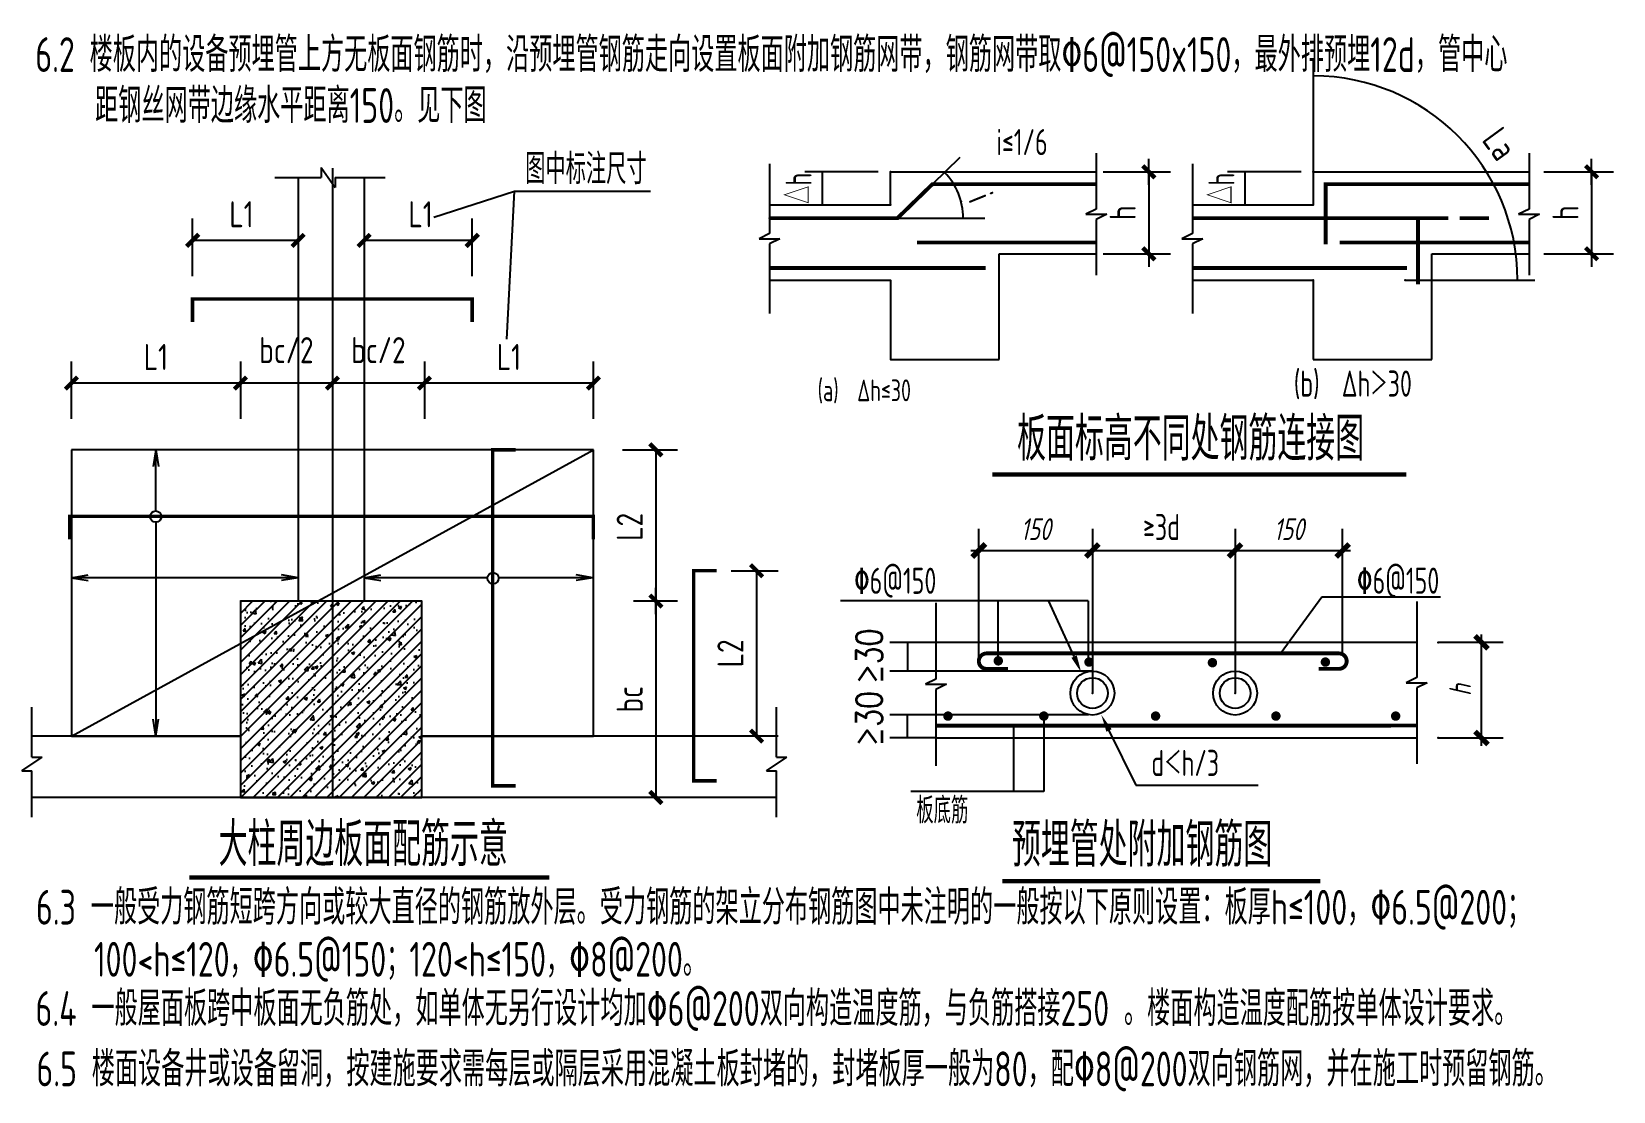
# Model space of a CAD drawing. Extents: x -2331248 to -1198620, y -977263 to -545844.
# Drawn here: x -2229393 to -2211209, y -747833 to -735652 of the extents above; entities that cross this region are included whole.
import ezdxf

# ---------------------------------------------------------------- set-up
doc = ezdxf.new("R2010")
doc.units = 0
doc.header["$LTSCALE"] = 1000
doc.header["$MEASUREMENT"] = 0
doc.linetypes.add('DASH', pattern=[0.35, 0.25, -0.1])
doc.layers.get('0').update_dxf_attribs({"linetype": 'CONTINUOUS'})
doc.layers.add('结-说明', color=7, linetype='CONTINUOUS')
doc.styles.add('_HZTXT', font='txt.shx', dxfattribs={"width": 0.8, "bigfont": 'hztxt.shx'})
doc.styles.add('DIM_FONT', font='tssdeng.shx', dxfattribs={"width": 0.8, "bigfont": 'tssdchn.shx'})
doc.styles.add('DIMZLJ', font='gbeitc.shx', dxfattribs={"width": 0.85, "bigfont": 'gbcbig.shx'})
doc.styles.add('SM1', font='tssdeng.shx', dxfattribs={"width": 0.7, "bigfont": 'tssdchn.shx'})
doc.styles.add('TSSD_REIN', font='Tssdeng.shx', dxfattribs={"width": 0.7, "bigfont": 'hztxt.shx'})

# ---------------------------------------------------------------- blocks, each defined once
blk = doc.blocks.new('_ARCHTICK')
at = {"color": 0, "linetype": 'ByBlock', "const_width": 0.4}
blk.add_lwpolyline([(-0.5, -0.5), (0.5, 0.5)], dxfattribs=at)
blk = doc.blocks.new('DIMB')
at = {"color": 0}
for q in [(-1, 0), (1, 0)]:
    blk.add_line((0, 0), q, dxfattribs=at)
at = {"color": 0, "const_width": 0.3}
blk.add_lwpolyline([(0.5, 0.5), (-0.5, -0.5)], dxfattribs=at)
blk = doc.blocks.new('_DIMX')
blk.add_line((-150, 0), (150, 0))
at = {"const_width": 50}
blk.add_lwpolyline([(-70, -70), (70, 70)], dxfattribs=at)

msp = doc.modelspace()

# ---------------------------------------------------------------- hatches: boundary and pattern name
at = {"layer": '结-说明', "linetype": 'ByBlock'}
h = msp.add_hatch(dxfattribs=at)
h.set_pattern_fill('AN31C', color=8, scale=500, style=0)
h.set_pattern_definition([(45, (-4194820.22, 53490.88), (-70.710678, 70.710678), []), (50, (-4194820.22, 53490.88), (358.63009, -31.376067), [37.5, -412.5]), (355, (-4194820.2, 53490.9), (-69.37567, 376.09607), [30, -330]), (100.4514, (-4194790.33, 53488.27), (289.25469, 344.71977), [31.870095, -350.571056]), (46.1842, (-4194820.2, 53590.9), (533.62052, -82.75951), [56.25, -618.75]), (96.6356, (-4194775.75, 53584), (467.33135, 487.05894), [47.80514, -525.8565]), (351.1842, (-4194820.2, 53590.9), (467.33097, 487.0593), [45, -495]), (21, (-4194770.22, 53565.88), (298.453526, -201.309445), [37.5, -412.5]), (326, (-4194770.2, 53565.9), (121.657666, 362.57502), [30, -330]), (71.4514, (-4194745.35, 53549.1), (420.111314, 161.26525), [31.870095, -350.571056]), (37.5, (-4194820.22, 53490.88), (6.079928, 166.446927), [0, -326, 0, -335, 0, -331.25]), (7.5, (-4194820.22, 53490.88), (131.534769, 197.205856), [0, -191, 0, -318.5, 0, -126.25]), (327.5, (-4194931.72, 53490.88), (266.911218, -11.277436), [0, -125, 0, -390, 0, -517.5]), (317.5, (-4194981.72, 53490.88), (291.593085, 50.05249), [0, -162.5, 0, -259, 0, -367.5])])
h.paths.add_polyline_path([(-2226993.2, -744455.4), (-2224907.3, -744455.4), (-2224907.3, -742196.8), (-2226993.2, -742196.8)])

# ---------------------------------------------------------------- linework, layer by layer
at = {"layer": '结-说明'}
for p, q in [((-2214659, -735960.8), (-2214659, -737644.1)), ((-2220909.7, -737172.3), (-2220909.7, -737971.7)), ((-2217153.7, -737048.8), (-2217153.7, -737690.9)), ((-2216048.8, -737172.3), (-2216048.8, -737971.7)), ((-2212177.8, -737048.8), (-2212177.8, -737690.9)), ((-2226595.7, -737327.8), (-2226062.5, -737327.8)), ((-2226329.1, -737327.8), (-2226329.1, -742196.8)), ((-2226062.5, -737211.9), (-2225905.2, -737444.9)), ((-2226062.5, -737211.9), (-2226062.5, -737327.8)), ((-2225905.2, -737327.8), (-2225905.2, -737444.9)), ((-2225905.2, -737327.8), (-2225330.2, -737327.8)), ((-2225571.4, -737327.8), (-2225571.4, -742196.8)), ((-2219519.8, -737644.1), (-2219519.8, -737262.2)), ((-2219519.8, -737262.2), (-2217153.7, -737262.2)), ((-2214659, -737262.2), (-2212177.8, -737262.2)), ((-2224770.8, -737783.9), (-2223841.2, -737486.5)), ((-2223929.5, -739185.5), (-2223841.2, -737486.5)), ((-2223841.2, -737486.5), (-2222276.8, -737486.5)), ((-2220909.7, -737644.1), (-2219519.8, -737644.1)), ((-2217153.7, -737690.9), (-2217273.7, -737750.9)), ((-2212177.8, -737690.9), (-2212297.8, -737750.9)), ((-2217273.7, -737750.9), (-2217033.7, -737750.9)), ((-2217033.7, -737750.9), (-2217153.7, -737810.9)), ((-2217153.7, -737810.9), (-2217153.7, -738452.9)), ((-2212297.8, -737750.9), (-2212057.8, -737750.9)), ((-2212057.8, -737750.9), (-2212177.8, -737810.9)), ((-2212177.8, -737810.9), (-2212177.8, -738452.9)), ((-2224327.8, -738051.2), (-2225571.4, -738051.2)), ((-2220909.7, -737971.7), (-2221029.7, -738031.7)), ((-2221029.7, -738031.7), (-2220789.7, -738031.7)), ((-2220789.7, -738031.7), (-2220909.7, -738091.7)), ((-2216048.8, -737971.7), (-2216168.8, -738031.7)), ((-2216168.8, -738031.7), (-2215928.8, -738031.7)), ((-2215928.8, -738031.7), (-2216048.8, -738091.7)), ((-2220909.7, -738091.7), (-2220909.7, -738891)), ((-2216048.8, -738091.7), (-2216048.8, -738891)), ((-2216048.8, -738509.1), (-2214659, -738509.1)), ((-2214659, -739419), (-2213295, -739419)), ((-2222934.7, -739691.7), (-2228935.6, -739691.7)), ((-2228935.6, -743748.7), (-2222934.7, -740458.4)), ((-2227964.4, -740458.4), (-2227996.2, -740650.7)), ((-2227964.4, -741154.3), (-2227964.4, -740458.4)), ((-2227964.4, -740458.4), (-2227932.6, -740650.7)), ((-2222217, -740458.4), (-2222217, -742195.8)), ((-2227964.4, -741291.8), (-2227964.4, -743748.7)), ((-2228935.6, -741928.7), (-2228743.2, -741896.9)), ((-2226329.1, -741928.7), (-2226521.4, -741896.9)), ((-2225571.4, -741928.7), (-2225379.1, -741896.9)), ((-2222939.4, -741928.7), (-2223131.7, -741896.9)), ((-2221059, -741847.7), (-2221059, -743748.7)), ((-2228935.6, -741928.7), (-2228743.2, -741960.4)), ((-2226329.1, -741928.7), (-2228935.6, -741928.7)), ((-2226329.1, -741928.7), (-2226521.4, -741960.4)), ((-2224160.1, -741928.7), (-2225571.4, -741928.7)), ((-2225571.4, -741928.7), (-2225379.1, -741960.4)), ((-2222939.4, -741928.7), (-2224024.1, -741928.7)), ((-2222939.4, -741928.7), (-2223131.7, -741960.4)), ((-2217248.3, -742193.2), (-2220095.2, -742193.2)), ((-2218996.8, -742217.7), (-2218996.8, -743093.6)), ((-2218279.6, -742860.9), (-2218279.6, -742193.2)), ((-2217408.5, -742835.6), (-2217697.5, -742197.7)), ((-2217248.3, -742193.2), (-2217248.3, -742875.4)), ((-2215026, -742788.3), (-2214561.2, -742149.7)), ((-2214561.2, -742149.7), (-2213194.3, -742149.7)), ((-2213469.2, -742203.5), (-2213469.2, -743075.8)), ((-2218996.8, -743093.6), (-2219116.8, -743153.6)), ((-2219116.8, -743153.6), (-2218876.8, -743153.6)), ((-2218876.8, -743153.6), (-2218996.8, -743213.6)), ((-2213469.2, -743075.8), (-2213589.2, -743135.8)), ((-2213589.2, -743135.8), (-2213349.2, -743135.8)), ((-2213349.2, -743135.8), (-2213469.2, -743195.8)), ((-2218996.8, -743213.6), (-2218996.8, -744089.5)), ((-2213469.2, -743195.8), (-2213469.2, -744068.2)), ((-2229390.5, -743991.7), (-2229390.5, -743416.6)), ((-2220829.5, -743991.7), (-2220829.5, -743416.6)), ((-2227964.4, -743748.7), (-2227996.2, -743556.4)), ((-2227964.4, -743748.7), (-2227932.6, -743556.4)), ((-2218105.3, -743629.7), (-2218105.3, -744384.9)), ((-2217756.1, -743546.5), (-2217756.1, -744384.9)), ((-2217007.2, -743684.1), (-2216697.6, -744312.3)), ((-2220809, -743748.7), (-2224907.3, -743748.7)), ((-2229506.4, -744148.9), (-2229273.4, -743991.7)), ((-2229390.5, -743991.7), (-2229273.4, -743991.7)), ((-2220945.4, -744148.9), (-2220712.4, -743991.7)), ((-2220829.5, -743991.7), (-2220712.4, -743991.7)), ((-2229506.4, -744148.9), (-2229390.5, -744148.9)), ((-2229390.5, -744682.2), (-2229390.5, -744148.9)), ((-2220945.4, -744148.9), (-2220829.5, -744148.9)), ((-2220829.5, -744682.2), (-2220829.5, -744148.9)), ((-2217756.1, -744384.9), (-2219285.1, -744384.9)), ((-2216697.6, -744312.3), (-2215293.6, -744312.3))]:
    msp.add_line(p, q, dxfattribs=at)
at = {"layer": '结-说明', "linetype": 'ByBlock'}
for p, q in [((-2219037.5, -737405.5), (-2218717.9, -737094.8)), ((-2219659.9, -737262.2), (-2220505, -737262.2)), ((-2220305, -737261.2), (-2220305, -737260.2)), ((-2220305, -737262.2), (-2220305, -737644.1)), ((-2214799.1, -737262.2), (-2215644.1, -737262.2)), ((-2215444.1, -737261.2), (-2215444.1, -737260.2)), ((-2215444.1, -737262.2), (-2215444.1, -737644.1)), ((-2220305, -737645.1), (-2220305, -737646.1)), ((-2216048.8, -737644.1), (-2214659, -737644.1)), ((-2215444.1, -737645.1), (-2215444.1, -737646.1)), ((-2219439.3, -737796.2), (-2218433.1, -737796.2)), ((-2214659, -738509.1), (-2214659, -739419)), ((-2213603.9, -738509.1), (-2212110.7, -738509.1))]:
    msp.add_line(p, q, dxfattribs=at)
at = {"layer": '结-说明', "ltscale": 5}
for p, q in [((-2225935.1, -737222.2), (-2225935.1, -744455.4)), ((-2227542.5, -738462.8), (-2227542.5, -737801.2)), ((-2224327.8, -738462.8), (-2224327.8, -737801.2)), ((-2226329.1, -738051.2), (-2227542.5, -738051.2)), ((-2228935.6, -740103.3), (-2228935.6, -739441.7)), ((-2226993.2, -739441.7), (-2226993.2, -740103.3)), ((-2224877.1, -739441.7), (-2224877.1, -740103.3)), ((-2222934.7, -740103.3), (-2222934.7, -739441.7)), ((-2222600.8, -740458.4), (-2221967, -740458.4)), ((-2221352.7, -741847.7), (-2220809, -741847.7)), ((-2221967, -742196.8), (-2222472.4, -742196.8)), ((-2222217, -742197.8), (-2222217, -744455.4)), ((-2226993.2, -743748.7), (-2229390.5, -743748.7)), ((-2220829.5, -744455.4), (-2229390.5, -744455.4))]:
    msp.add_line(p, q, dxfattribs=at)
at = {"layer": '结-说明', "color": 0, "linetype": 'ByBlock'}
for p, q in [((-2217072.6, -737262.2), (-2216299.6, -737262.2)), ((-2216549.6, -737263.2), (-2216549.6, -738204.8)), ((-2212009.1, -737262.2), (-2211208.8, -737262.2)), ((-2211458.8, -737263.2), (-2211458.8, -738204.8)), ((-2217072.6, -738205.8), (-2216299.6, -738205.8)), ((-2212009.1, -738205.8), (-2211208.8, -738205.8)), ((-2218503.6, -742887.7), (-2218503.6, -741366)), ((-2215557.3, -741366), (-2215557.3, -743255)), ((-2214322, -742809.3), (-2214322, -741366)), ((-2218593.6, -741616), (-2214232, -741616)), ((-2212724.8, -743860.5), (-2212724.8, -742581.8)), ((-2213469.2, -742671.8), (-2219525.4, -742671.8)), ((-2213223.4, -743770.5), (-2212474.8, -743770.5))]:
    msp.add_line(p, q, dxfattribs=at)
at = {"layer": '结-说明', "ltscale": 10}
for p, q in [((-2217197.6, -741366), (-2217197.6, -743255)), ((-2219325.4, -742670.8), (-2219325.4, -742669.8)), ((-2219325.4, -742671.8), (-2219325.4, -743002.7)), ((-2212474.8, -742671.8), (-2213223.4, -742671.8)), ((-2217197.6, -743002.7), (-2219525.4, -743002.7)), ((-2219325.4, -743003.7), (-2219325.4, -743004.7)), ((-2217243.6, -743503.1), (-2219525.4, -743503.1)), ((-2219325.4, -743502.1), (-2219325.4, -743501.1)), ((-2219325.4, -743770.5), (-2219325.4, -743503.1)), ((-2218989.8, -743770.5), (-2219525.4, -743770.5)), ((-2219325.4, -743771.5), (-2219325.4, -743772.5))]:
    msp.add_line(p, q, dxfattribs=at)
at = {"layer": '结-说明'}
for points, const_width in [([(-2220909.7, -737796.2), (-2219439.3, -737796.2), (-2219037.5, -737405.5), (-2217153.7, -737405.5)], 45), ([(-2212177.8, -737405.5), (-2214516.1, -737405.5), (-2214516.1, -738095.5)], 45), ([(-2216048.8, -737796.2), (-2213455.3, -737796.2), (-2213455.3, -738557.5)], 45), ([(-2213455.3, -737796.2), (-2213104.9, -737796.2)], 45), ([(-2212976, -737796.2), (-2212639.7, -737796.2)], 45), ([(-2227472.5, -737981.2), (-2227612.5, -738121.2)], 50), ([(-2226259.1, -737981.2), (-2226399.1, -738121.2)], 50), ([(-2226399.1, -738121.2), (-2226259.1, -737981.2)], 50), ([(-2225501.4, -737981.2), (-2225641.4, -738121.2)], 50), ([(-2225641.4, -738121.2), (-2225501.4, -737981.2)], 50), ([(-2224397.8, -738121.2), (-2224257.8, -737981.2)], 50), ([(-2219214.2, -738075.3), (-2217153.7, -738075.3)], 45), ([(-2214353.4, -738075.3), (-2212177.8, -738075.3)], 45), ([(-2218426.2, -738367.6), (-2220909.7, -738368.6)], 45), ([(-2213581.4, -738367.6), (-2216048.8, -738368.6)], 45), ([(-2227542.5, -738989.9), (-2227542.5, -738724.4), (-2225601.8, -738724.4)], 40.5), ([(-2224327.8, -738989.9), (-2224327.8, -738724.4), (-2226248.3, -738724.4)], 40), ([(-2228865.6, -739621.7), (-2229005.6, -739761.7)], 50), ([(-2227063.2, -739761.7), (-2226923.2, -739621.7)], 50), ([(-2226005.1, -739761.7), (-2225865.1, -739621.7)], 50), ([(-2225865.1, -739621.7), (-2226005.1, -739761.7)], 50), ([(-2224807.1, -739621.7), (-2224947.1, -739761.7)], 50), ([(-2223004.7, -739761.7), (-2222864.7, -739621.7)], 50), ([(-2223826.6, -740458.4), (-2224092.1, -740458.4), (-2224092.1, -743693.5)], 40.5), ([(-2222147, -740528.4), (-2222287, -740388.4)], 50), ([(-2218349.1, -740741.2), (-2213587.9, -740741.2)], 50), ([(-2228955.6, -741488.5), (-2228955.6, -741223), (-2225601.8, -741223)], 40.5), ([(-2222934.7, -741488.5), (-2222934.7, -741223), (-2226248.3, -741223)], 40.5), ([(-2221516.3, -741847.7), (-2221781.8, -741847.7), (-2221781.8, -743121.4)], 40.5), ([(-2220989, -741917.7), (-2221129, -741777.7)], 50), ([(-2221516.3, -744262.4), (-2221781.8, -744262.4), (-2221781.8, -742475)], 40.5), ([(-2223826.6, -744320.8), (-2224092.1, -744320.8), (-2224092.1, -743047.1)], 40.5), ([(-2221129, -743678.7), (-2220989, -743818.7)], 50), ([(-2213470.3, -743627.8), (-2218989.8, -743630)], 45), ([(-2222287, -744385.4), (-2222147, -744525.4)], 50), ([(-2227581.1, -745376.3), (-2223439.6, -745376.3)], 50), ([(-2218234.2, -745416.6), (-2214576.6, -745416.6)], 50)]:
    msp.add_lwpolyline(points, dxfattribs=dict(at, const_width=const_width))
for points in [[(-2218270.9, -739419), (-2218270.9, -738205.8)], [(-2218270.9, -738205.8), (-2217153.7, -738205.8)], [(-2213295, -739419), (-2213295, -738205.8)], [(-2213295, -738205.8), (-2212177.8, -738205.8)], [(-2220909.7, -738509.1), (-2219519.8, -738509.1), (-2219519.8, -739419), (-2218270.9, -739419)], [(-2218989.8, -743770.5), (-2213469.2, -743770.5)]]:
    msp.add_lwpolyline(points, dxfattribs=at)
at = {"layer": '结-说明', "linetype": 'DASH', "ltscale": 1000}
msp.add_lwpolyline([(-2224907.3, -743748.7), (-2222934.7, -743748.7), (-2222934.7, -740458.4), (-2228935.6, -740458.4), (-2228935.6, -743748.7), (-2226993.2, -743748.7)], dxfattribs=at)
at = {"layer": '结-说明'}
msp.add_lwpolyline([(-2226993.2, -744455.4), (-2224907.3, -744455.4), (-2224907.3, -742196.8), (-2226993.2, -742196.8)], close=True, dxfattribs=at)
at = {"layer": '结-说明', "const_width": 45}
for points in [[(-2218415, -742799.1, 1), (-2218415, -742976.3), (-2218166.6, -742976.3)], [(-2218415, -742799.1), (-2214363.3, -742799.1, -1), (-2214363.3, -742976.3), (-2214597.4, -742976.3)]]:
    msp.add_lwpolyline(points, format="xyb", dxfattribs=at)
at = {"layer": '结-说明', "const_width": 53.6}
for points in [[(-2218307.5, -742884.1, 1), (-2218252.8, -742884.1, 1)], [(-2217264.4, -742898.3, 1), (-2217209.8, -742898.3, 1)], [(-2215845.2, -742905.4, 1), (-2215790.6, -742905.4, 1)], [(-2214546.7, -742898.3, 1), (-2214492.1, -742898.3, 1)], [(-2218886.3, -743519.2, 1), (-2218831.7, -743519.2, 1)], [(-2217783.4, -743519.2, 1), (-2217728.8, -743519.2, 1)], [(-2216499.1, -743519.2, 1), (-2216444.5, -743519.2, 1)], [(-2215115.4, -743519.2, 1), (-2215060.8, -743519.2, 1)], [(-2213738.8, -743519.2, 1), (-2213684.2, -743519.2, 1)]]:
    msp.add_lwpolyline(points, format="xyb", close=True, dxfattribs=at)
at = {"layer": '结-说明'}
for centre, radius in [((-2227966.2, -741226.8), 65), ((-2224088.7, -741935), 65), ((-2217197.6, -743255), 252.3), ((-2217197.6, -743255), 176.6), ((-2215557.3, -743255), 252.3), ((-2215557.3, -743255), 176.6)]:
    msp.add_circle(centre, radius, dxfattribs=at)
at = {"layer": '结-说明', "linetype": 'ByBlock'}
for centre, radius, start, end in [((-2214659, -738509.1), 2348.3, 0.0244, 89.9756), ((-2219439.3, -737796.2), 756.1, 0.07577, 44.12247)]:
    msp.add_arc(centre, radius, start, end, dxfattribs=at)
at = {"layer": '结-说明', "color": 0, "linetype": 'ByBlock'}
for p in [(-2213484.8, -736475.4), (-2219519.8, -737262.2), (-2217153.7, -737262.2), (-2214659, -737262.2), (-2212177.8, -737262.2), (-2219037.5, -737405.5), (-2220305, -737644.1), (-2219519.8, -737644.1), (-2218708, -737603.9), (-2215444.1, -737644.1), (-2214659, -737644.1), (-2220909.7, -737796.2), (-2219439.3, -737796.2), (-2217153.7, -738205.8), (-2216549.6, -738205.8), (-2212177.8, -738205.8), (-2211458.8, -738205.8), (-2214659, -738509.1), (-2213603.9, -738509.1), (-2218503.6, -741616), (-2214322, -741616), (-2214322, -742809.3), (-2213223.4, -742671.8), (-2212724.8, -742671.8), (-2218503.6, -742887.7), (-2217197.6, -743255), (-2215557.3, -743255), (-2213223.4, -743770.5)]:
    msp.add_point(p, dxfattribs=at)
at = {"layer": '结-说明'}
for points in [[(-2217378.1, -742821.9), (-2217438.8, -742849.4), (-2217325.9, -743017.8)], [(-2216977.3, -743669.4), (-2217037.1, -743698.9), (-2217095.7, -743504.8)]]:
    msp.add_solid(points, dxfattribs=at)

# ---------------------------------------------------------------- block references
at = {"layer": '结-说明', "linetype": 'ByBlock'}
for p, rotation in [((-2214659, -736701.4), 179.9878004816374), ((-2220305, -737262.2), 270), ((-2218897.2, -737269.1), 134.1603602288604), ((-2215444.1, -737262.2), 270), ((-2220305, -737644.1), 90), ((-2215444.1, -737644.1), 90), ((-2218683.1, -737796.2), 270.037886555159), ((-2212310.7, -738509.1), 270.0121994916822)]:
    msp.add_blockref('DIMB', p, dxfattribs=dict(at, rotation=rotation))
at = {"layer": '结-说明', "color": 0, "linetype": 'ByBlock'}
for p, rotation in [((-2216549.6, -737262.2), 90), ((-2211458.8, -737262.2), 90), ((-2216549.6, -738205.8), 270), ((-2211458.8, -738205.8), 270)]:
    msp.add_blockref('_DIMX', p, dxfattribs=dict(at, rotation=rotation))
at = {"layer": '结-说明', "color": 0, "linetype": 'ByBlock', "xscale": 150, "yscale": 150, "zscale": 150}
for p, rotation in [((-2218503.6, -741616), 180), ((-2215557.3, -741616), 180), ((-2212724.8, -742671.8), 90), ((-2212724.8, -743770.5), 270)]:
    msp.add_blockref('_ARCHTICK', p, dxfattribs=dict(at, rotation=rotation))
for p in [(-2217197.6, -741616), (-2214322, -741616)]:
    msp.add_blockref('_ARCHTICK', p, dxfattribs=at)
at = {"layer": '结-说明', "ltscale": 10}
for p, rotation in [((-2217197.6, -741616), 180), ((-2219325.4, -742671.8), 270), ((-2219325.4, -743002.7), 90), ((-2219325.4, -743503.1), 270), ((-2219325.4, -743770.5), 90)]:
    msp.add_blockref('DIMB', p, dxfattribs=dict(at, rotation=rotation))
msp.add_blockref('DIMB', (-2215557.3, -741616), dxfattribs=at)
at = {"layer": '结-说明', "ltscale": 5}
for rotation in [90, 270]:
    msp.add_blockref('_DIMX', (-2222217, -742196.8), dxfattribs=dict(at, rotation=rotation))

# ---------------------------------------------------------------- texts
at = {"layer": '结-说明', "color": 7, "style": 'SM1', "width": 0.7}
for s, height, p in [('6.2 楼板内的设备预埋管上方无板面钢筋时，沿预埋管钢筋走向设置板面附加钢筋网带，钢筋网带取%%1306@150x150，最外排预埋12d，管中心', 400, (-2229350.7, -736115.1)), ('距钢丝网带边缘水平距离150。见下图', 400, (-2228662.6, -736701)), ('i≤1/6', 300, (-2218302.2, -737071.5)), ('(a)  Δh≤30', 250, (-2220357.3, -739899.7)), ('6.3 一般受力钢筋短跨方向或较大直径的钢筋放外层。受力钢筋的架立分布钢筋图中未注明的一般按以下原则设置：板厚h≤100，%%1306.5@200；', 400, (-2229342.9, -745916.4)), ('100<h≤120，%%1306.5@150；120<h≤150，%%1308@200。', 400, (-2228676, -746514.7)), ('6.4 一般屋面板跨中板面无负筋处，如单体无另行设计均加%%1306@200双向构造温度筋，与负筋搭接250 。楼面构造温度配筋按单体设计要求。', 400, (-2229348.6, -747080.5)), ('6.5 楼面设备井或设备留洞，按建施要求需每层或隔层采用混凝土板封堵的，封堵板厚一般为80，配%%1308@200双向钢筋网，并在施工时预留钢筋。', 400, (-2229337.6, -747774.6))]:
    msp.add_text(s, height=height, dxfattribs=at).set_placement(p)
at = {"layer": '结-说明', "style": 'SM1', "width": 0.7}
for s, height, p in [('图中标注尺寸', 350, (-2223718.6, -737404.5)), ('(b)  Δh＞30', 300, (-2214882.7, -739847.6)), (' 板面标高不同处钢筋连接图', 500, (-2218276.4, -740582)), ('≥3d', 300, (-2216615.6, -741496)), ('%%1306@150', 300, (-2219938.2, -742114)), ('%%1306@150', 300, (-2214156.6, -742112.6)), ('d＜h/3', 300, (-2216520.6, -744207.8)), ('板底筋', 300, (-2219222.9, -744753.5)), ('大柱周边板面配筋示意', 500, (-2227243.4, -745243.9)), (' 预埋管处附加钢筋图', 500, (-2218335.5, -745249.4))]:
    msp.add_text(s, height=height, dxfattribs=at).set_placement(p)
at = {"layer": '结-说明', "color": 7, "style": 'SM1', "width": 0.8}
msp.add_text('L2', height=300, rotation=90, dxfattribs=at).set_placement((-2222367, -741504.8))
at = {"layer": '结-说明', "color": 7, "linetype": 'ByBlock', "attachment_point": 5}
for s, insert, char_height, rotation, style in [('\\A1;La', (-2212513.8, -736941.5), 300, 306.15734, 'DIM_FONT'), ('△h', (-2220575, -737453.2), 300, 90, 'TSSD_REIN'), ('△h', (-2215714.1, -737453.2), 300, 90, 'TSSD_REIN'), ('i', (-2218477.1, -737555.6), 300, 292.09912, 'DIM_FONT'), ('\\A1;h', (-2216849.6, -737734), 300, 90, 'DIM_FONT'), ('\\A1;h', (-2211758.8, -737734), 300, 90, 'DIM_FONT'), ('\\A1;h', (-2212969.8, -743221.2), 250, 90, 'DIMZLJ')]:
    msp.add_mtext(s, dxfattribs=dict(at, insert=insert, char_height=char_height, rotation=rotation, style=style))
at = {"layer": '结-说明', "color": 7, "ltscale": 5, "char_height": 300, "attachment_point": 5, "style": 'DIM_FONT'}
for s, insert in [('\\A1;L1', (-2226980, -737751.2)), ('\\A1;L1', (-2224921.1, -737751.2)), ('\\A1;bc/2', (-2226464.2, -739313.1)), ('\\A1;bc/2', (-2225406.1, -739313.1)), ('\\A1;L1', (-2227964.4, -739391.7)), ('\\A1;L1', (-2223905.9, -739391.7))]:
    msp.add_mtext(s, dxfattribs=dict(at, insert=insert))
at = {"layer": '结-说明', "color": 7, "linetype": 'ByBlock', "char_height": 250, "attachment_point": 5, "style": 'DIMZLJ'}
for insert in [(-2217850.6, -741371), (-2214939.7, -741371)]:
    msp.add_mtext('\\A1;150', dxfattribs=dict(at, insert=insert))
at = {"layer": '结-说明', "char_height": 300, "attachment_point": 5, "rotation": 90, "style": '_HZTXT'}
for insert in [(-2219763.2, -742831.8), (-2219764.1, -743550.6)]:
    msp.add_mtext('\\A1;≥30', dxfattribs=dict(at, insert=insert))
at = {"layer": '结-说明', "color": 7, "ltscale": 5, "char_height": 300, "attachment_point": 5, "rotation": 90, "style": 'DIM_FONT'}
for s, insert in [('\\A1;L2', (-2221359, -742798.2)), ('\\A1;bc', (-2222517, -743326.1))]:
    msp.add_mtext(s, dxfattribs=dict(at, insert=insert))

doc.saveas('drawing.dxf')
